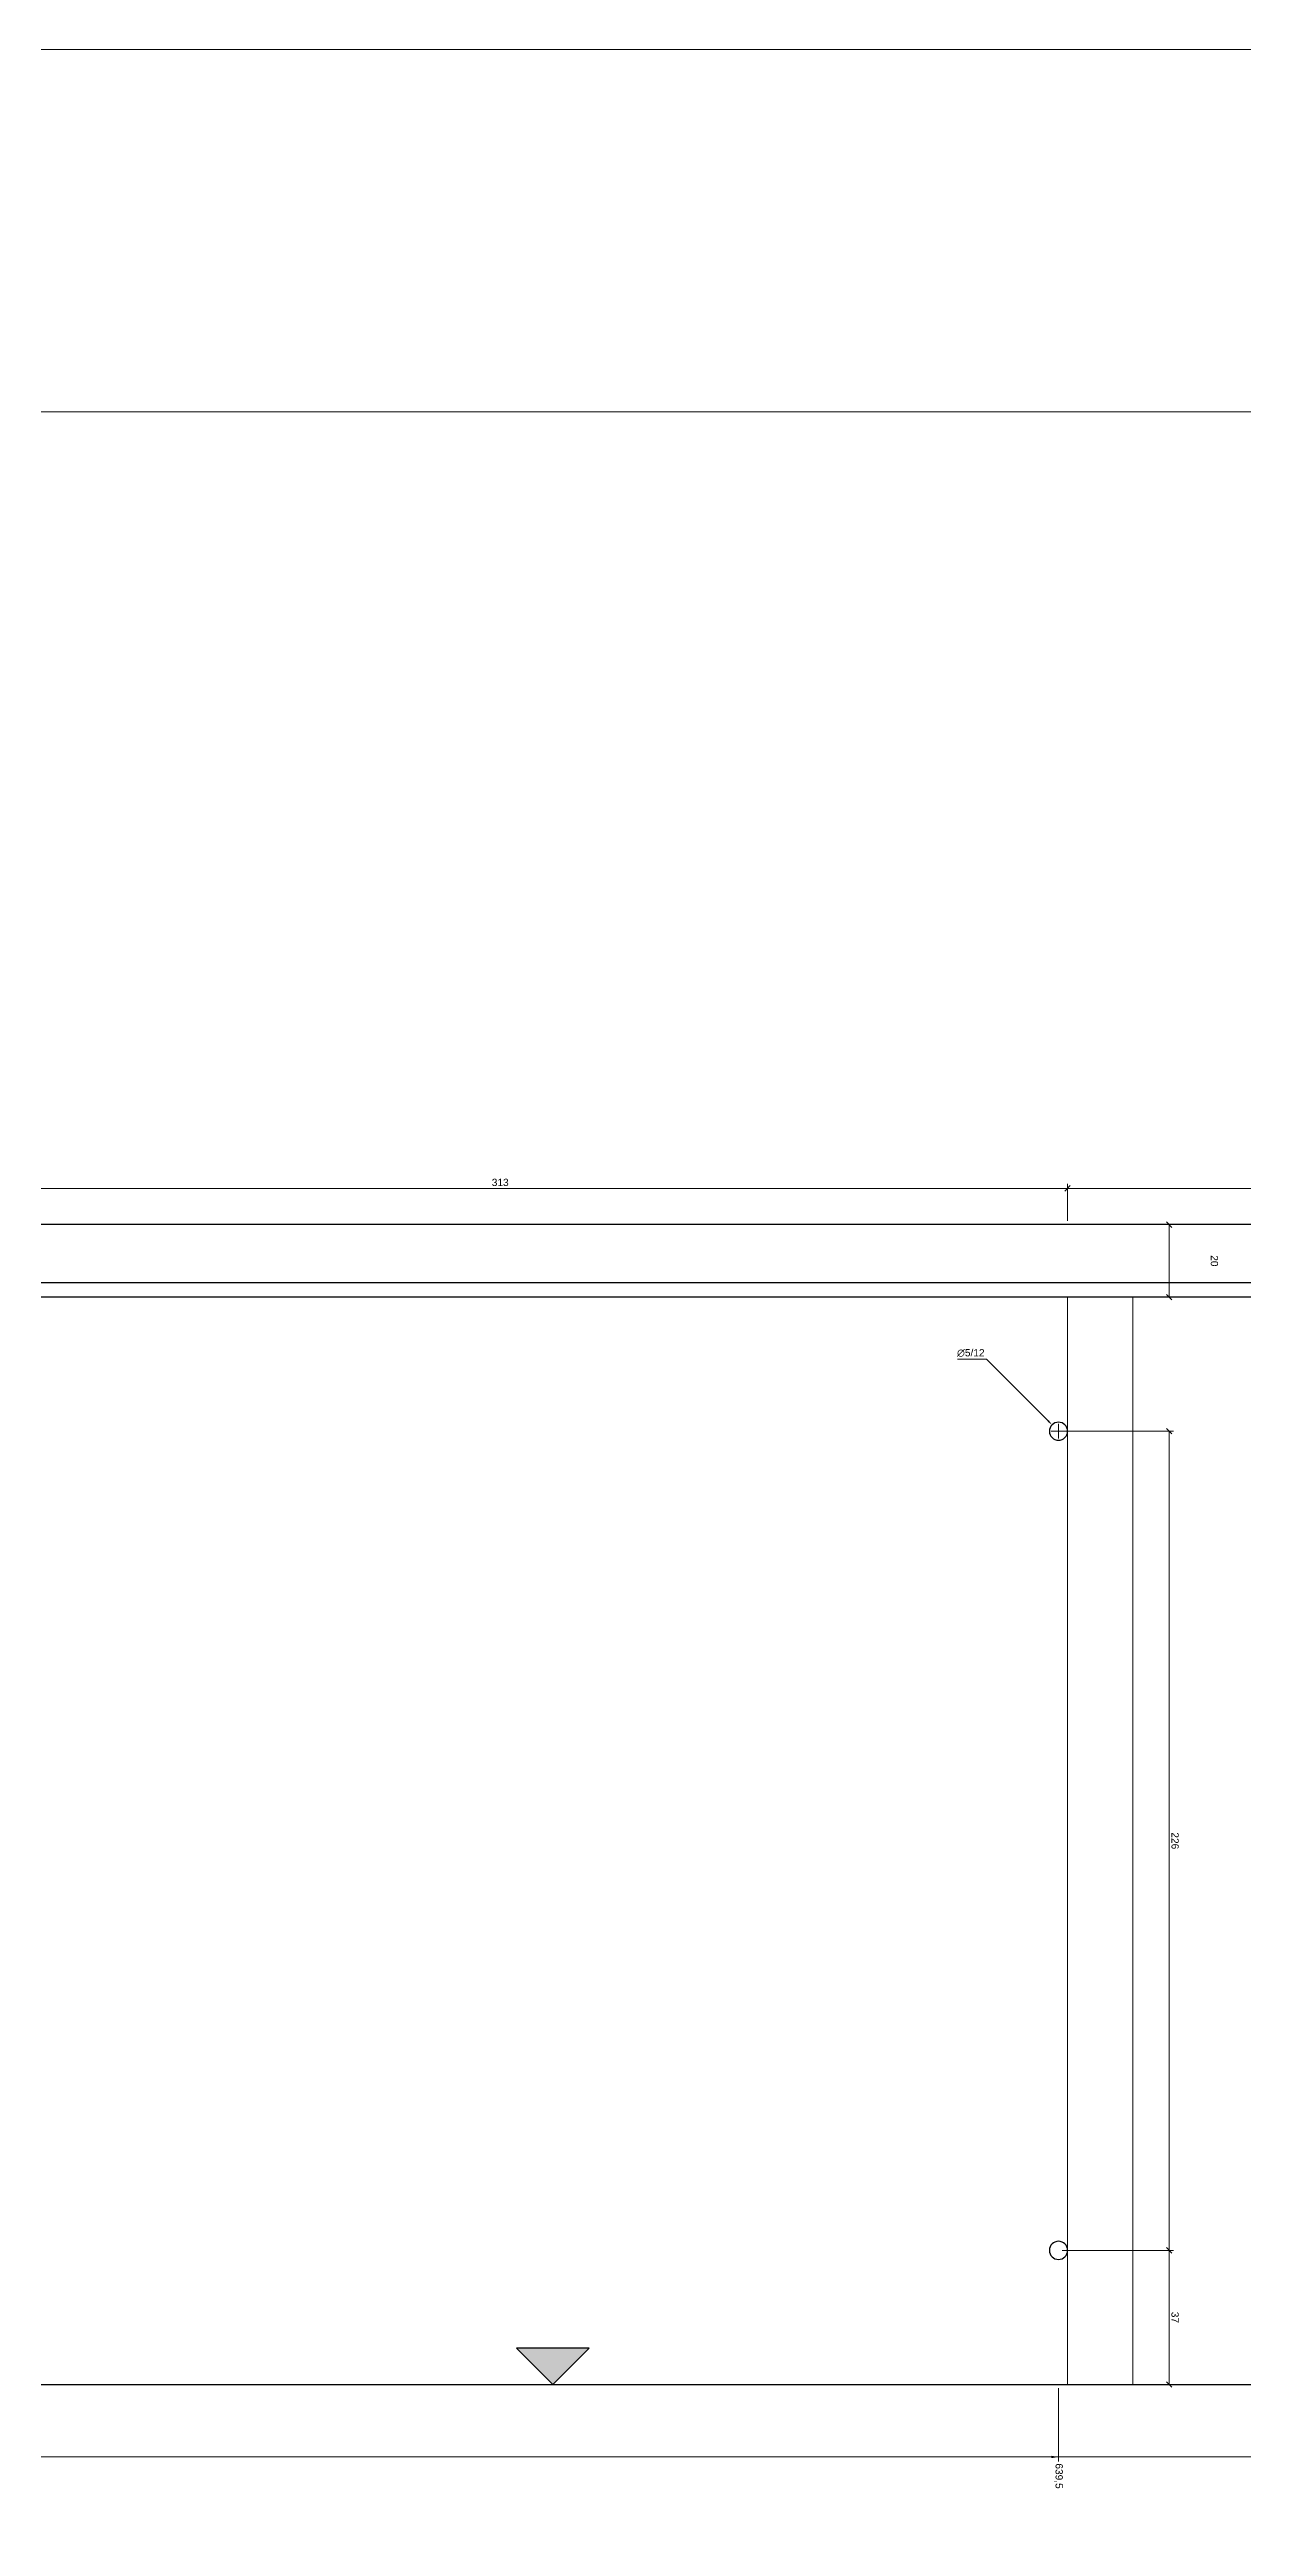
# Paper-space layout 'Right cabinet side' of a CAD drawing. Header units: millimetres. Extents: x -4 to 1481, y -4 to 1046.
# Drawn here: x 651 to 980, y 363 to 1046 of the extents above; entities that cross this region are included whole.
import ezdxf

# ---------------------------------------------------------------- set-up
doc = ezdxf.new("R2010")
doc.units = ezdxf.units.MM
doc.layers.get('0').update_dxf_attribs({"true_color": 0xc2c2ced6})
doc.layers.add('New project_New cabinet_Right cabinet side_Machining group_View from above', color=1, linetype='Continuous', true_color=0xc2ff0000)
doc.layers.add('New project_New cabinet_Right cabinet side_View from above', color=1, linetype='Continuous', true_color=0xc2ff0000)
doc.layers.add('TitleBlock', color=7, linetype='Continuous')
doc.styles.add('Blum_Dimension', font='arial.ttf', dxfattribs={"height": 2})
doc.dimstyles.new('Blum_Chain', dxfattribs={"dimtxt": 2, "dimasz": 2, "dimexe": 1.25, "dimexo": 1, "dimtad": 0, "dimjust": 4, "dimtih": 1, "dimtoh": 1, "dimtxsty": 'Blum_Dimension', "dimblk1": 'DOTSMALL', "dimsah": 1, "dimcen": 2, "dimadec": 0, "dimazin": 2, "dimtfac": 1, "dimtix": 1, "dimtmove": 0, "dimatfit": 3, "dimldrblk": 'OBLIQUE', "dimfxl": 1, "dimlwd": 5, "dimlwe": 5, "dimarcsym": 0})
doc.dimstyles.new('Blum_Default', dxfattribs={"dimtxt": 2, "dimasz": 1.5, "dimexe": 1.25, "dimexo": 1, "dimtad": 1, "dimtxsty": 'Blum_Dimension', "dimblk": 'OBLIQUE', "dimcen": 2, "dimadec": 0, "dimazin": 2, "dimtfac": 1, "dimtix": 1, "dimtmove": 0, "dimatfit": 3, "dimfxl": 1, "dimlwd": 5, "dimlwe": 5, "dimarcsym": 0})
doc.dimstyles.new('Blum_Default$4', dxfattribs={"dimtxt": 2, "dimasz": 1.5, "dimexe": 1.25, "dimexo": 1, "dimtad": 1, "dimtih": 1, "dimtoh": 1, "dimtxsty": 'Blum_Dimension', "dimblk1": 'OBLIQUE', "dimsah": 1, "dimcen": 2, "dimadec": 0, "dimazin": 2, "dimtfac": 1, "dimtofl": 0, "dimtmove": 0, "dimatfit": 3, "dimfxl": 1, "dimlwd": 5, "dimlwe": 5, "dimarcsym": 0})

# ---------------------------------------------------------------- blocks, each defined once
blk = doc.blocks.new('TitleBlock_Right cabinet side')
at = {"layer": 'TitleBlock', "lineweight": 0}
for points in [[(-0.79, -0.79, 0), (-0.79, 209.21, 0), (296.21, 209.21, 0), (296.21, -0.79, 0)], [(9.21, 9.21, 0), (9.21, 189.21, 0), (286.21, 189.21, 0), (286.21, 9.21, 0)]]:
    blk.add_polyline3d(points, close=True, dxfattribs=at)
blk = doc.blocks.new('Blum_Trinagle_Filled')
h = blk.add_hatch(color=256)
h.dxf.hatch_style = 1
h.paths.add_polyline_path([(2, 2), (-2, 2), (0, 0)])
blk.add_lwpolyline([(0, 0), (2, 2), (-2, 2)], close=True)
blk = doc.blocks.new('_DotSmall')
at = {"color": 0, "linetype": 'ByBlock', "const_width": 0.5}
blk.add_lwpolyline([(-0.0625, 0, 1), (0.0625, 0, 1)], format="xyb", close=True, dxfattribs=at)
blk = doc.blocks.new('*D148')
at = {"layer": 'Defpoints', "color": 0, "lineweight": 0}
for p in [(289.35, 401.83), (928.85, 401.83), (928.85, 381.83)]:
    blk.add_point(p, dxfattribs=at)
at = {"layer": 'New project_New cabinet_Right cabinet side_View from above', "color": 0, "lineweight": 5}
for p, q in [((289.35, 400.83), (289.35, 380.58)), ((928.85, 400.83), (928.85, 380.58)), ((289.35, 381.83), (926.85, 381.83))]:
    blk.add_line(p, q, dxfattribs=at)
at = {"layer": 'New project_New cabinet_Right cabinet side_View from above', "color": 0, "lineweight": 0}
blk.add_solid([(926.85, 381.49), (926.85, 382.16), (928.85, 381.83)], dxfattribs=at)
at = {"layer": 'New project_New cabinet_Right cabinet side_View from above', "color": 0, "lineweight": 5, "xscale": 2, "yscale": 2, "zscale": 2, "rotation": 180}
blk.add_blockref('_DotSmall', (289.35, 381.83), dxfattribs=at)
at = {"layer": 'New project_New cabinet_Right cabinet side_View from above', "color": 0, "lineweight": 0, "insert": (928.85, 376.57), "char_height": 2, "attachment_point": 5, "rotation": 270, "style": 'Blum_Dimension'}
blk.add_mtext('639,5', dxfattribs=at)
blk = doc.blocks.new('_Oblique')
at = {"color": 0, "linetype": 'ByBlock', "lineweight": -2}
blk.add_line((-0.5, -0.5), (0.5, 0.5), dxfattribs=at)
blk = doc.blocks.new('*D151')
at = {"layer": 'Defpoints', "color": 0, "lineweight": 0}
for p in [(289.35, 401.83), (1201.35, 401.83), (1201.35, 381.83)]:
    blk.add_point(p, dxfattribs=at)
at = {"layer": 'New project_New cabinet_Right cabinet side_View from above', "color": 0, "lineweight": 5}
for p, q in [((289.35, 400.83), (289.35, 380.58)), ((1201.35, 400.83), (1201.35, 380.58)), ((289.35, 381.83), (1199.35, 381.83))]:
    blk.add_line(p, q, dxfattribs=at)
at = {"layer": 'New project_New cabinet_Right cabinet side_View from above', "color": 0, "lineweight": 0}
blk.add_solid([(1199.35, 381.49), (1199.35, 382.16), (1201.35, 381.83)], dxfattribs=at)
at = {"layer": 'New project_New cabinet_Right cabinet side_View from above', "color": 0, "lineweight": 5, "xscale": 2, "yscale": 2, "zscale": 2, "rotation": 180}
blk.add_blockref('_DotSmall', (289.35, 381.83), dxfattribs=at)
at = {"layer": 'New project_New cabinet_Right cabinet side_View from above', "color": 0, "lineweight": 0, "insert": (1201.35, 377.75), "char_height": 2, "attachment_point": 5, "rotation": 270, "style": 'Blum_Dimension'}
blk.add_mtext('912', dxfattribs=at)
blk = doc.blocks.new('*D154')
at = {"layer": 'Defpoints', "color": 0, "lineweight": 0}
for p in [(289.35, 401.83), (1289.35, 401.83), (1289.35, 381.83)]:
    blk.add_point(p, dxfattribs=at)
at = {"layer": 'New project_New cabinet_Right cabinet side_View from above', "color": 0, "lineweight": 5}
for p, q in [((289.35, 400.83), (289.35, 380.58)), ((1289.35, 400.83), (1289.35, 380.58)), ((289.35, 381.83), (1287.35, 381.83))]:
    blk.add_line(p, q, dxfattribs=at)
at = {"layer": 'New project_New cabinet_Right cabinet side_View from above', "color": 0, "lineweight": 0}
blk.add_solid([(1287.35, 381.49), (1287.35, 382.16), (1289.35, 381.83)], dxfattribs=at)
at = {"layer": 'New project_New cabinet_Right cabinet side_View from above', "color": 0, "lineweight": 5, "xscale": 2, "yscale": 2, "zscale": 2, "rotation": 180}
blk.add_blockref('_DotSmall', (289.35, 381.83), dxfattribs=at)
at = {"layer": 'New project_New cabinet_Right cabinet side_View from above', "color": 0, "lineweight": 0, "insert": (1289.35, 377.06), "char_height": 2, "attachment_point": 5, "rotation": 270, "style": 'Blum_Dimension'}
blk.add_mtext('1000', dxfattribs=at)
blk = doc.blocks.new('*D178')
at = {"layer": 'Defpoints', "color": 0, "lineweight": 0}
for p in [(928.85, 438.83), (959.35, 438.83), (928.85, 401.83)]:
    blk.add_point(p, dxfattribs=at)
at = {"layer": 'New project_New cabinet_Right cabinet side_View from above', "color": 0, "lineweight": 5}
for p, q in [((929.85, 438.83), (960.6, 438.83)), ((959.35, 401.83), (959.35, 438.83)), ((929.85, 401.83), (960.6, 401.83))]:
    blk.add_line(p, q, dxfattribs=at)
at = {"layer": 'New project_New cabinet_Right cabinet side_View from above', "color": 0, "lineweight": 5, "xscale": 1.5, "yscale": 1.5, "zscale": 1.5}
for p, rotation in [((959.35, 438.83), 90), ((959.35, 401.83), 270)]:
    blk.add_blockref('_Oblique', p, dxfattribs=dict(at, rotation=rotation))
at = {"layer": 'New project_New cabinet_Right cabinet side_View from above', "color": 0, "lineweight": 0, "insert": (961, 420.33), "char_height": 2, "attachment_point": 5, "rotation": 270, "style": 'Blum_Dimension'}
blk.add_mtext('37', dxfattribs=at)
blk = doc.blocks.new('*D181')
at = {"layer": 'Defpoints', "color": 0, "lineweight": 0}
for p in [(928.85, 664.83), (959.35, 664.83), (928.85, 438.83)]:
    blk.add_point(p, dxfattribs=at)
at = {"layer": 'New project_New cabinet_Right cabinet side_View from above', "color": 0, "lineweight": 5}
for p, q in [((929.85, 664.83), (960.6, 664.83)), ((959.35, 438.83), (959.35, 664.83)), ((929.85, 438.83), (960.6, 438.83))]:
    blk.add_line(p, q, dxfattribs=at)
at = {"layer": 'New project_New cabinet_Right cabinet side_View from above', "color": 0, "lineweight": 5, "xscale": 1.5, "yscale": 1.5, "zscale": 1.5}
for p, rotation in [((959.35, 664.83), 90), ((959.35, 438.83), 270)]:
    blk.add_blockref('_Oblique', p, dxfattribs=dict(at, rotation=rotation))
at = {"layer": 'New project_New cabinet_Right cabinet side_View from above', "color": 0, "lineweight": 0, "insert": (961, 551.83), "char_height": 2, "attachment_point": 5, "rotation": 270, "style": 'Blum_Dimension'}
blk.add_mtext('226', dxfattribs=at)
blk = doc.blocks.new('*D184')
at = {"layer": 'Defpoints', "color": 0, "lineweight": 0}
for p in [(931.35, 721.83), (959.35, 721.83), (931.35, 701.83)]:
    blk.add_point(p, dxfattribs=at)
at = {"layer": 'New project_New cabinet_Right cabinet side_View from above', "color": 0, "lineweight": 5}
for p, q in [((932.35, 721.83), (960.6, 721.83)), ((959.35, 701.83), (959.35, 721.83)), ((932.35, 701.83), (960.6, 701.83))]:
    blk.add_line(p, q, dxfattribs=at)
at = {"layer": 'New project_New cabinet_Right cabinet side_View from above', "color": 0, "lineweight": 5, "xscale": 1.5, "yscale": 1.5, "zscale": 1.5}
for p, rotation in [((959.35, 721.83), 90), ((959.35, 701.83), 270)]:
    blk.add_blockref('_Oblique', p, dxfattribs=dict(at, rotation=rotation))
at = {"layer": 'New project_New cabinet_Right cabinet side_View from above', "color": 0, "lineweight": 0, "insert": (971.85, 711.83), "char_height": 2, "attachment_point": 5, "rotation": 270, "style": 'Blum_Dimension'}
blk.add_mtext('20', dxfattribs=at)
blk = doc.blocks.new('*D199')
at = {"layer": 'Defpoints', "color": 0, "lineweight": 0}
for p in [(931.35, 731.83), (618.35, 721.83), (931.35, 721.83)]:
    blk.add_point(p, dxfattribs=at)
at = {"layer": 'New project_New cabinet_Right cabinet side_View from above', "color": 0, "lineweight": 5}
for p, q in [((618.35, 722.83), (618.35, 733.08)), ((618.35, 731.83), (931.35, 731.83)), ((931.35, 722.83), (931.35, 733.08))]:
    blk.add_line(p, q, dxfattribs=at)
at = {"layer": 'New project_New cabinet_Right cabinet side_View from above', "color": 0, "lineweight": 5, "xscale": 1.5, "yscale": 1.5, "zscale": 1.5, "rotation": 180}
blk.add_blockref('_Oblique', (618.35, 731.83), dxfattribs=at)
at = {"layer": 'New project_New cabinet_Right cabinet side_View from above', "color": 0, "lineweight": 5, "xscale": 1.5, "yscale": 1.5, "zscale": 1.5}
blk.add_blockref('_Oblique', (931.35, 731.83), dxfattribs=at)
at = {"layer": 'New project_New cabinet_Right cabinet side_View from above', "color": 0, "lineweight": 0, "insert": (774.85, 733.47), "char_height": 2, "attachment_point": 5, "style": 'Blum_Dimension'}
blk.add_mtext('313', dxfattribs=at)
blk = doc.blocks.new('*D202')
at = {"layer": 'Defpoints', "color": 0, "lineweight": 0}
for p in [(1271.35, 731.83), (931.35, 721.83), (1271.35, 721.83)]:
    blk.add_point(p, dxfattribs=at)
at = {"layer": 'New project_New cabinet_Right cabinet side_View from above', "color": 0, "lineweight": 5}
for p, q in [((931.35, 722.83), (931.35, 733.08)), ((931.35, 731.83), (1271.35, 731.83)), ((1271.35, 722.83), (1271.35, 733.08))]:
    blk.add_line(p, q, dxfattribs=at)
at = {"layer": 'New project_New cabinet_Right cabinet side_View from above', "color": 0, "lineweight": 5, "xscale": 1.5, "yscale": 1.5, "zscale": 1.5, "rotation": 180}
blk.add_blockref('_Oblique', (931.35, 731.83), dxfattribs=at)
at = {"layer": 'New project_New cabinet_Right cabinet side_View from above', "color": 0, "lineweight": 5, "xscale": 1.5, "yscale": 1.5, "zscale": 1.5}
blk.add_blockref('_Oblique', (1271.35, 731.83), dxfattribs=at)
at = {"layer": 'New project_New cabinet_Right cabinet side_View from above', "color": 0, "lineweight": 0, "insert": (1101.35, 733.47), "char_height": 2, "attachment_point": 5, "style": 'Blum_Dimension'}
blk.add_mtext('340', dxfattribs=at)
blk = doc.blocks.new('*D205')
at = {"layer": 'Defpoints', "color": 0, "lineweight": 0}
for p in [(927.08, 666.6), (930.62, 663.06)]:
    blk.add_point(p, dxfattribs=at)
at = {"layer": 'New project_New cabinet_Right cabinet side_Machining group_View from above', "color": 0, "lineweight": 5}
for p, q in [((900.99, 684.72), (908.96, 684.72)), ((908.96, 684.72), (926.02, 667.66)), ((926.85, 664.83), (930.85, 664.83)), ((928.85, 662.83), (928.85, 666.83))]:
    blk.add_line(p, q, dxfattribs=at)
at = {"layer": 'New project_New cabinet_Right cabinet side_Machining group_View from above', "color": 0, "lineweight": 0}
blk.add_solid([(926.2, 667.83), (925.84, 667.48), (927.08, 666.6)], dxfattribs=at)
at = {"layer": 'New project_New cabinet_Right cabinet side_Machining group_View from above', "color": 0, "lineweight": 0, "insert": (904.66, 686.42), "char_height": 2, "attachment_point": 5, "style": 'Blum_Dimension'}
blk.add_mtext('∅5/12', dxfattribs=at)

psp = doc.layouts.new('Right cabinet side')

# ---------------------------------------------------------------- linework, layer by layer
at = {"linetype": 'Continuous', "lineweight": 30}
for p, q in [((1289.35, 721.828), (289.35, 721.828)), ((289.35, 705.828), (1289.35, 705.828)), ((1289.35, 701.828), (289.35, 701.828)), ((289.35, 401.828), (1289.35, 401.828))]:
    psp.add_line(p, q, dxfattribs=at)
at = {"linetype": 'Continuous', "lineweight": 5}
for p, q in [((931.35, 701.828), (931.35, 401.828)), ((949.35, 701.828), (931.35, 701.828)), ((949.35, 401.828), (949.35, 701.828)), ((949.35, 401.828), (931.35, 401.828))]:
    psp.add_line(p, q, dxfattribs=at)
at = {"linetype": 'Continuous', "lineweight": 30, "extrusion": (0, 0, -1)}
for centre in [(-928.85, 664.828), (-928.85, 438.828)]:
    psp.add_circle(centre, 2.5, dxfattribs=at)

# ---------------------------------------------------------------- block references
at = {"lineweight": 0, "xscale": 5, "yscale": 5, "zscale": 5}
psp.add_blockref('TitleBlock_Right cabinet side', (0, 0), dxfattribs=at)
at = {"layer": 'New project_New cabinet_Right cabinet side_View from above', "lineweight": 0, "xscale": 5, "yscale": 5, "zscale": 5}
psp.add_blockref('Blum_Trinagle_Filled', (789.35, 401.828), dxfattribs=at)

# ---------------------------------------------------------------- dimensions: what is measured, and where the dimension line sits
at = {"layer": 'New project_New cabinet_Right cabinet side_Machining group_View from above', "lineweight": 0}
dim = psp.add_diameter_dim_2p(p1=(930.617, 663.06), p2=(927.082, 666.595), dimstyle='Blum_Default$4', override={"dimscale": 0, "dimpost": '/12'}, dxfattribs=at)
dim.commit()
dim.dimension.update_dxf_attribs({"geometry": '*D205', "text_midpoint": (904.662, 684.715), "dimtype": 163})
at = {"layer": 'New project_New cabinet_Right cabinet side_View from above', "lineweight": 0}
for base, p1, p2, dimstyle, picture, middle in [((931.35, 731.828), (618.35, 721.828), (931.35, 721.828), 'Blum_Default', '*D199', (774.85, 733.474)), ((1271.35, 731.828), (931.35, 721.828), (1271.35, 721.828), 'Blum_Default', '*D202', (1101.35, 733.474)), ((928.85, 381.828), (289.35, 401.828), (928.85, 401.828), 'Blum_Chain', '*D148', (928.85, 376.565)), ((1201.35, 381.828), (289.35, 401.828), (1201.35, 401.828), 'Blum_Chain', '*D151', (1201.35, 377.753)), ((1289.35, 381.828), (289.35, 401.828), (1289.35, 401.828), 'Blum_Chain', '*D154', (1289.35, 377.064))]:
    dim = psp.add_linear_dim(base=base, p1=p1, p2=p2, dimstyle=dimstyle, override={"dimscale": 0}, dxfattribs=at)
    dim.commit()
    dim.dimension.update_dxf_attribs({"geometry": picture, "text_midpoint": middle})
dim = psp.add_linear_dim(base=(959.35, 721.828), p1=(931.35, 701.828), p2=(931.35, 721.828), angle=90, dimstyle='Blum_Default', override={"dimscale": 0, "dimtmove": 2}, dxfattribs=at)
dim.commit()
dim.dimension.update_dxf_attribs({"geometry": '*D184', "text_midpoint": (971.85, 711.828), "dimtype": 160})
for base, p1, p2, picture, middle in [((959.35, 664.828), (928.85, 438.828), (928.85, 664.828), '*D181', (960.996, 551.828)), ((959.35, 438.828), (928.85, 401.828), (928.85, 438.828), '*D178', (960.997, 420.328))]:
    dim = psp.add_linear_dim(base=base, p1=p1, p2=p2, angle=90, dimstyle='Blum_Default', override={"dimscale": 0}, dxfattribs=at)
    dim.commit()
    dim.dimension.update_dxf_attribs({"geometry": picture, "text_midpoint": middle})

doc.saveas('drawing.dxf')
